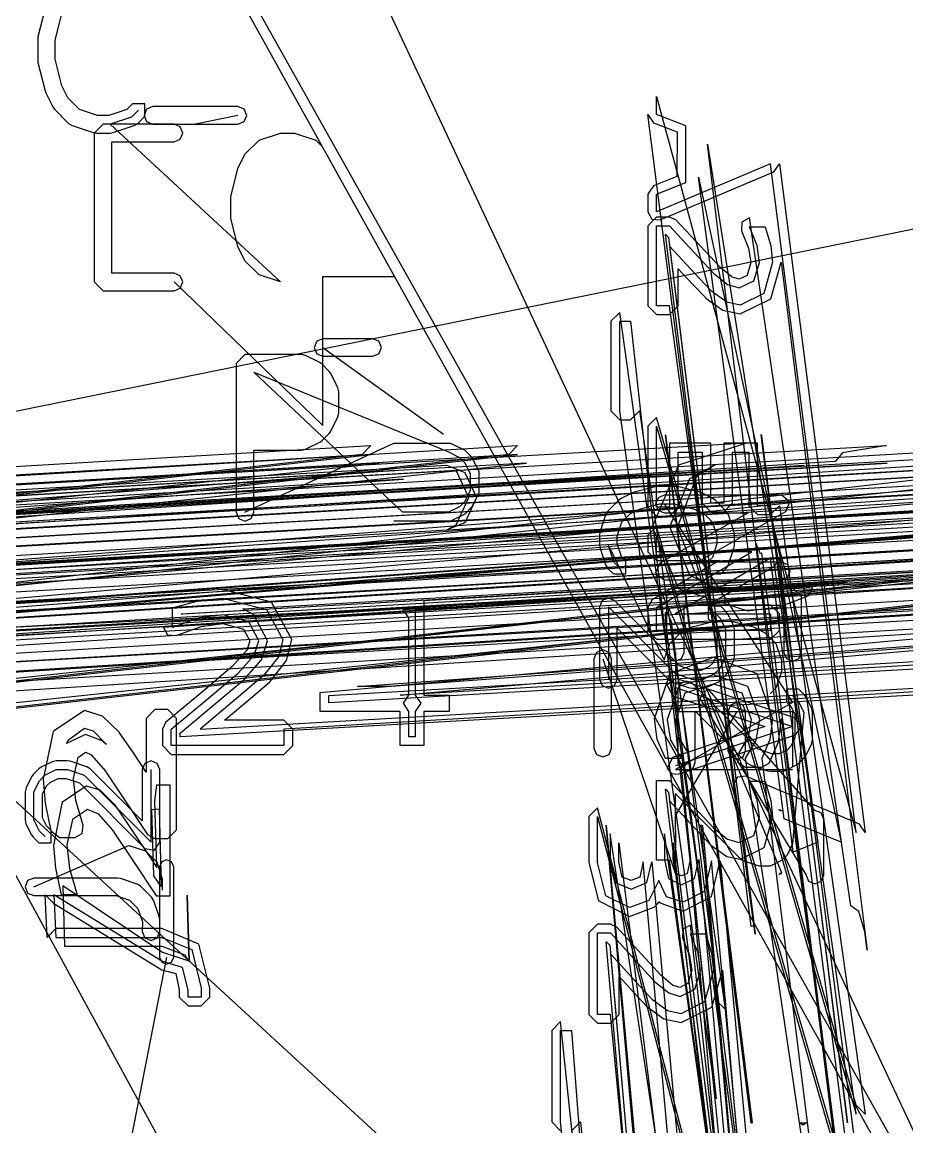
# Model space of a CAD drawing. Extents: x 0 to 334, y -361 to 120.
# Drawn here: x 104.4 to 111.94, y 55.27 to 64.69 of the extents above; entities that cross this region are included whole.
import ezdxf

# ---------------------------------------------------------------- set-up
doc = ezdxf.new("R2010")
doc.units = 0

msp = doc.modelspace()

# ---------------------------------------------------------------- linework, layer by layer
at = {"layer": 'Layer 1'}
for p, q in [((96.89, 81.7422), (317.14, -314.473)), ((96.89, 81.7422), (317.14, -310.473)), ((101.579, 77.4792), (246.92, -232.794)), ((123.325, 40.6092), (92.64, 68.7892)), ((128.07, 66.1792), (91.06, 58.6792)), ((104.592715, 64.804709), (104.532239, 64.562804)), ((104.68, 64.5354), (104.73624, 64.760361)), ((104.532239, 64.562804), (104.53, 64.544614)), ((104.53, 64.544614), (104.53, 64.3632)), ((104.679495, 64.372418), (104.68, 64.5354)), ((100.509, 64.4492), (154.965, -35.4949)), ((104.53, 64.3632), (104.532239, 64.34501)), ((104.532239, 64.34501), (104.592715, 64.103106)), ((104.735735, 64.147458), (104.679495, 64.372418)), ((104.592715, 64.103106), (104.598394, 64.087755)), ((104.598394, 64.087755), (104.658871, 63.966802)), ((104.787087, 64.044755), (104.735735, 64.147458)), ((104.658871, 63.966802), (104.67292, 63.94731)), ((104.886914, 63.944928), (104.787087, 64.044755)), ((105.337872, 63.992885), (105.289915, 63.944928)), ((105.443938, 63.992885), (105.337872, 63.992885)), ((105.443938, 63.886819), (105.443938, 63.992885)), ((105.512143, 63.9689), (105.45911, 63.946933)), ((106.238, 63.9689), (105.512143, 63.9689)), ((106.291033, 63.946933), (106.238, 63.9689)), ((109.80865, 63.9019), (109.809, 64.0549)), ((109.809, 64.0549), (111.51167, 57.78022)), ((104.67292, 63.94731), (104.793872, 63.826358)), ((105.04, 63.8939), (104.886914, 63.944928)), ((105.136829, 63.8939), (105.04, 63.8939)), ((105.289915, 63.944928), (105.136829, 63.8939)), ((105.330715, 63.879374), (105.149286, 63.818898)), ((105.391191, 63.93985), (105.330715, 63.879374)), ((105.383462, 63.826343), (105.443938, 63.886819)), ((105.45911, 63.946933), (105.437143, 63.8939)), ((105.437143, 63.8939), (105.45911, 63.840867)), ((106.237858, 63.8939), (105.875, 63.8189)), ((106.313, 63.8939), (106.291033, 63.946933)), ((106.291033, 63.840867), (106.313, 63.8939)), ((110.46466, 58.18967), (109.734, 63.9019)), ((109.734, 63.9019), (109.78164, 63.83207)), ((110.058, 63.8042), (109.80865, 63.9019)), ((104.793872, 63.826358), (104.823188, 63.80824)), ((104.823188, 63.80824), (105.004617, 63.747764)), ((105.088145, 63.8189), (105.013145, 63.7439)), ((105.693, 63.8189), (105.088145, 63.8189)), ((105.149286, 63.818898), (106.6, 62.4739)), ((105.172717, 63.747749), (105.354146, 63.808225)), ((105.354146, 63.808225), (105.383462, 63.826343)), ((105.45911, 63.840867), (105.512143, 63.8189)), ((105.512143, 63.8189), (106.238, 63.8189)), ((105.746033, 63.796933), (105.693, 63.8189)), ((105.768, 63.7439), (105.746033, 63.796933)), ((106.238, 63.8189), (106.291033, 63.840867)), ((109.78164, 63.83207), (109.98335, 63.75303)), ((110.05835, 63.32079), (110.058, 63.8042)), ((105.004617, 63.747764), (105.028334, 63.743915)), ((105.013145, 63.7439), (105.013, 62.4739)), ((105.028334, 63.743915), (105.149, 63.7439)), ((105.149, 63.7439), (105.172717, 63.747749)), ((105.693, 63.6689), (105.746033, 63.690867)), ((105.746033, 63.690867), (105.768, 63.7439)), ((106.418905, 63.683409), (106.600334, 63.743886)), ((106.600334, 63.743886), (106.721, 63.7439)), ((106.721, 63.7439), (106.902429, 63.683423)), ((109.98335, 63.75303), (109.983, 63.372)), ((105.163, 62.5489), (105.163, 63.6689)), ((105.163, 63.6689), (105.693, 63.6689)), ((106.297953, 63.562457), (106.418905, 63.683409)), ((106.902429, 63.683423), (106.962905, 63.622947)), ((110.97339, 57.61243), (110.242, 63.6489)), ((110.242, 63.6489), (111.18342, 57.6982)), ((106.237476, 63.441505), (106.297953, 63.562457)), ((106.177, 63.1996), (106.237476, 63.441505)), ((110.781, 63.481), (109.80899, 63.07227)), ((109.83807, 63.00306), (110.81008, 63.41179)), ((111.51167, 57.78022), (110.781, 63.481)), ((110.81008, 63.41179), (110.85601, 63.48093)), ((110.85601, 63.48093), (111.58667, 57.78022)), ((109.983, 63.372), (109.78129, 63.29297)), ((109.809, 63.2231), (110.05835, 63.32079)), ((110.89839, 57.89515), (110.167, 63.3661)), ((110.167, 63.3661), (111.38211, 57.69833)), ((109.78129, 63.29297), (109.73365, 63.22314)), ((109.73365, 63.22314), (109.734, 63.0722)), ((109.80899, 63.07227), (109.809, 63.2231)), ((106.176666, 63.018185), (106.177, 63.1996)), ((109.734, 63.0722), (109.767501, 63.009732)), ((109.809, 63.0273), (109.734, 62.9523)), ((109.91936, 63.02728), (109.809, 63.0273)), ((109.97406, 63.00359), (109.91936, 63.02728)), ((106.237142, 62.776281), (106.176666, 63.018185)), ((109.734, 62.9523), (109.734, 62.2713)), ((109.767501, 63.009732), (109.83807, 63.00306)), ((109.809, 62.2713), (109.809, 62.9523)), ((109.809, 62.9523), (109.919, 62.9523)), ((109.919, 62.9523), (110.12668, 62.72747)), ((110.18236, 62.77809), (109.97406, 63.00359)), ((110.537115, 62.984374), (110.53408, 62.91124)), ((110.601, 63.0201), (110.537115, 62.984374)), ((110.66574, 62.7835), (110.60064, 62.94512)), ((110.60064, 62.94512), (110.734, 62.9451)), ((111.46479, 57.15484), (110.601, 63.0201)), ((110.734, 62.9451), (110.78218, 62.78132)), ((110.61466, 56.97843), (109.884, 62.8773)), ((109.884, 62.8773), (109.887, 62.8773)), ((109.887, 62.8773), (109.91039, 62.85218)), ((109.91039, 62.85218), (110.64119, 56.9869)), ((110.53408, 62.91124), (110.59395, 62.76302)), ((106.297619, 62.655328), (106.237142, 62.776281)), ((110.1715, 62.5062), (109.91955, 62.77773)), ((109.91955, 62.77773), (110.65034, 56.91247)), ((110.34789, 62.60168), (110.18236, 62.77809)), ((110.18236, 62.77809), (110.18236, 62.77809)), ((110.59395, 62.76302), (110.61259, 62.63909)), ((110.68723, 62.63911), (110.66574, 62.7835)), ((110.78218, 62.78132), (110.79845, 62.64196)), ((106.418571, 62.534376), (106.297619, 62.655328)), ((110.12668, 62.72747), (110.2953, 62.54788)), ((109.994, 62.2713), (109.994, 62.5863)), ((109.994, 62.5863), (110.11613, 62.45497)), ((110.34821, 62.60137), (110.34789, 62.60168)), ((110.45204, 62.51636), (110.34821, 62.60137)), ((110.61259, 62.63909), (110.58074, 62.53073)), ((110.6384, 62.48323), (110.68723, 62.63911)), ((110.79845, 62.64196), (110.72293, 62.37618)), ((110.78204, 62.33068), (110.8729, 62.64191)), ((110.8729, 62.64191), (111.60424, 56.7767)), ((105.013, 62.4739), (105.088, 62.3989)), ((105.693, 62.5489), (105.163, 62.5489)), ((105.692907, 62.4739), (106.963, 61.2499)), ((105.746033, 62.526933), (105.693, 62.5489)), ((105.768, 62.4739), (105.746033, 62.526933)), ((105.746033, 62.420867), (105.768, 62.4739)), ((106.6, 62.4739), (106.418571, 62.534376)), ((106.963, 61.2499), (106.963, 62.5199)), ((106.963, 62.5199), (107.568, 62.5199)), ((110.28088, 62.39198), (110.1715, 62.5062)), ((110.2953, 62.54788), (110.41509, 62.45091)), ((110.45241, 62.51615), (110.45204, 62.51636)), ((110.51246, 62.49787), (110.45241, 62.51615)), ((110.5121, 62.42289), (110.6384, 62.48323)), ((110.58046, 62.53039), (110.51246, 62.49787)), ((110.58074, 62.53073), (110.58046, 62.53039)), ((105.088, 62.3989), (105.693, 62.3989)), ((105.693, 62.3989), (105.746033, 62.420867)), ((110.11613, 62.45497), (110.11631, 62.45478)), ((110.11631, 62.45478), (110.22863, 62.33759)), ((110.40718, 62.30219), (110.28088, 62.39198)), ((110.41509, 62.45091), (110.5121, 62.42289)), ((110.72293, 62.37618), (110.52111, 62.27705)), ((109.734, 62.2713), (109.809, 62.1963)), ((109.919, 62.2713), (109.809, 62.2713)), ((109.919, 62.1963), (109.994, 62.2713)), ((110.65034, 56.91247), (109.919, 62.2713)), ((110.22863, 62.33759), (110.23026, 62.33609)), ((110.23026, 62.33609), (110.37521, 62.23404)), ((110.52111, 62.27705), (110.40718, 62.30219)), ((110.52056, 62.202), (110.78204, 62.33068)), ((109.494, 62.2134), (109.419, 62.1384)), ((110.31831, 56.34815), (109.494, 62.2134)), ((109.809, 62.1963), (109.919, 62.1963)), ((110.37521, 62.23404), (110.52056, 62.202)), ((109.419, 62.1384), (109.419, 61.3741)), ((109.494, 61.3741), (109.494, 62.1384)), ((109.494, 62.1384), (109.587, 62.1384)), ((109.587, 62.1384), (110.31831, 55.50884)), ((106.963238, 61.990138), (106.910205, 61.968171)), ((107.387, 61.9901), (106.963238, 61.990138)), ((107.440033, 61.968133), (107.387, 61.9901)), ((106.910205, 61.968171), (106.888238, 61.915138)), ((106.888238, 61.915138), (106.910205, 61.862105)), ((106.963238, 61.915138), (107.991, 61.1749)), ((107.462, 61.9151), (107.440033, 61.968133)), ((107.440033, 61.862067), (107.462, 61.9151)), ((106.29767, 61.854662), (106.22267, 61.779662)), ((106.782095, 61.854605), (106.29767, 61.854662)), ((106.815636, 61.846687), (106.782095, 61.854605)), ((106.936589, 61.78621), (106.815636, 61.846687)), ((106.910205, 61.862105), (106.963238, 61.840138)), ((106.963238, 61.840138), (107.387, 61.8401)), ((107.387, 61.8401), (107.440033, 61.862067)), ((106.22267, 61.779662), (106.223, 61.1144)), ((106.956081, 61.772161), (106.936589, 61.78621)), ((107.016557, 61.711685), (106.956081, 61.772161)), ((107.030606, 61.692193), (107.016557, 61.711685)), ((106.37267, 61.704662), (108.034, 61.0249)), ((107.643, 60.5096), (106.37267, 61.704662)), ((107.091082, 61.571241), (107.030606, 61.692193)), ((107.099, 61.5377), (107.091082, 61.571241)), ((107.098905, 61.356304), (107.099, 61.5377)), ((107.090987, 61.322763), (107.098905, 61.356304)), ((109.419, 61.3741), (109.494, 61.2991)), ((110.31831, 55.50884), (109.494, 61.3741)), ((109.587, 61.2991), (109.662, 61.3741)), ((109.662, 61.3741), (110.39331, 56.27315)), ((107.030511, 61.201811), (107.090987, 61.322763)), ((109.494, 61.2991), (109.587, 61.2991)), ((109.809, 61.3191), (109.734, 61.2441)), ((109.734, 61.2441), (109.734, 60.553)), ((111.51167, 55.45382), (109.809, 61.3191)), ((109.809, 60.553), (109.809, 61.2441)), ((109.809, 61.2441), (111.51167, 55.37882)), ((106.955986, 61.121843), (107.016462, 61.182319)), ((107.016462, 61.182319), (107.030511, 61.201811)), ((110.61466, 55.29969), (109.884, 61.1691)), ((109.884, 61.1691), (110.62368, 55.30382)), ((110.706, 61.1649), (110.69698, 61.16903)), ((110.69698, 61.16903), (111.43667, 55.30382)), ((111.43667, 55.30382), (110.706, 61.1649)), ((86.0102, 59.829852), (107.371814, 61.078794)), ((87.7558, 59.8299), (108.623054, 61.078794)), ((88.761854, 59.852209), (110.585528, 61.101119)), ((90.1499, 59.8299), (111.768887, 61.078799)), ((91.47, 59.8299), (113.089021, 61.078799)), ((92.661504, 59.829846), (114.023145, 61.078799)), ((95.09, 59.8299), (116.656315, 61.078799)), ((97.5368, 59.8299), (119.155752, 61.078804)), ((99.0899, 59.8299), (120.110139, 61.078806)), ((100.456, 59.8299), (121.410009, 61.078806)), ((101.804295, 59.829825), (123.352215, 61.078806)), ((106.107384, 59.852211), (127.93063, 61.101132)), ((106.223, 61.1144), (106.223, 60.5096)), ((106.29767, 60.509662), (107.568, 61.0999)), ((106.782, 61.0394), (106.815541, 61.047318)), ((106.815541, 61.047318), (106.936494, 61.107794)), ((106.936494, 61.107794), (106.955986, 61.121843)), ((107.371814, 61.078794), (107.296814, 61.003794)), ((107.568, 61.0999), (108.052, 61.0999)), ((108.052, 61.0999), (108.172953, 61.039423)), ((108.623054, 61.078794), (108.548054, 61.003794)), ((110.272, 61.099), (109.919, 61.099)), ((109.919, 61.099), (109.919, 60.553)), ((110.585528, 61.101119), (109.995335, 60.910771)), ((110.272, 60.5882), (110.272, 61.099)), ((110.67, 61.099), (110.382, 61.099)), ((110.382, 61.099), (110.382, 60.5882)), ((110.67, 60.566), (110.67, 61.099)), ((111.756707, 61.077803), (111.395012, 61.018272)), ((111.768887, 61.078799), (111.756707, 61.077803)), ((107.296814, 61.003794), (85.4732, 58.5204)), ((85.5482, 58.5204), (107.371814, 61.003794)), ((107.371814, 61.003794), (86.0102, 59.7549)), ((108.548054, 61.003794), (86.7244, 58.5204)), ((86.7994, 58.5204), (108.623054, 61.003794)), ((108.623054, 61.003794), (87.7558, 59.7549)), ((113.948145, 61.003799), (92.1245, 58.5204)), ((94.2035, 58.9727), (116.656315, 61.003799)), ((116.656315, 61.003799), (95.09, 59.7549)), ((120.035139, 61.003806), (98.2115, 59.1348)), ((98.286528, 59.134745), (120.110139, 61.003804)), ((120.110139, 61.003804), (99.0899, 59.7549)), ((121.335009, 61.003806), (99.5114, 58.5204)), ((99.5864, 58.5204), (121.410009, 61.003806)), ((121.410009, 61.003806), (100.456, 59.7549)), ((123.277215, 61.003806), (101.454, 58.5204)), ((101.529, 58.5204), (123.352215, 61.003806)), ((123.352215, 61.003806), (101.804, 59.7549)), ((106.373, 60.5096), (106.373, 61.0394)), ((106.373, 61.0394), (106.782, 61.0394)), ((106.939, 58.9727), (129.3916, 61.003807)), ((129.3916, 61.003807), (107.825, 59.7549)), ((108.034, 61.0249), (108.128231, 60.977784)), ((108.128231, 60.977784), (108.171495, 60.93452)), ((108.172953, 61.039423), (108.233429, 60.978947)), ((108.233429, 60.978947), (108.293905, 60.857995)), ((109.994, 60.553), (109.994, 61.024)), ((109.994, 61.024), (110.197, 61.024)), ((110.197, 61.024), (110.197, 60.5882)), ((110.457, 60.5882), (110.457, 61.024)), ((110.457, 61.024), (110.595, 61.024)), ((110.595, 61.024), (110.595, 60.566)), ((111.395012, 61.018272), (111.332192, 60.944268)), ((85.6232, 58.5954), (107.446814, 60.928794)), ((107.446814, 60.928794), (85.711, 59.6799)), ((107.57647, 60.866542), (85.7528, 59.1538)), ((86.0102, 59.617648), (107.57647, 60.866542)), ((86.192065, 59.663467), (108.015737, 60.912369)), ((108.100572, 60.865502), (86.2769, 59.6166)), ((86.8744, 58.5954), (108.698054, 60.928794)), ((108.698054, 60.928794), (86.9676, 59.6799)), ((111.066774, 60.90871), (89.2431, 59.4837)), ((89.2431, 59.659777), (111.066774, 60.90871)), ((111.332192, 60.944268), (89.5085, 59.5432)), ((89.6585, 59.6317), (111.775018, 60.928799)), ((111.775018, 60.928799), (90.0749, 59.6799)), ((112.652327, 60.944268), (90.8287, 59.5432)), ((90.9787, 59.6317), (113.095152, 60.928799)), ((113.095152, 60.928799), (91.395, 59.6799)), ((92.2745, 58.5954), (114.098145, 60.928799)), ((114.098145, 60.928799), (92.3623, 59.6799)), ((114.227801, 60.866547), (92.4042, 59.1794)), ((92.6615, 59.617616), (114.227801, 60.866547)), ((94.8864, 58.9504), (116.710012, 60.858279)), ((94.911885, 59.67992), (116.735497, 60.928799)), ((116.735497, 60.928799), (95.015, 59.6799)), ((118.719058, 60.944273), (96.8954, 59.5432)), ((97.0454, 59.6317), (119.161883, 60.928804)), ((119.161883, 60.928804), (97.4618, 59.6799)), ((98.361467, 59.237306), (120.185139, 60.928806)), ((120.185139, 60.928806), (98.4375, 59.6799)), ((99.6614, 58.5954), (121.485009, 60.928806)), ((121.485009, 60.928806), (99.7546, 59.6799)), ((101.604, 58.5954), (123.427215, 60.928806)), ((123.427215, 60.928806), (101.763, 59.6799)), ((127.428081, 60.944276), (105.604, 59.5267)), ((127.578081, 60.888124), (105.754, 59.6403)), ((105.769433, 59.644885), (127.593514, 60.893842)), ((106.278512, 59.685456), (128.102462, 60.934398)), ((107.622, 58.9504), (129.44529, 60.858287)), ((107.64749, 59.67992), (129.47078, 60.928807)), ((129.47078, 60.928807), (107.75, 59.6799)), ((108.015737, 60.912369), (108.173699, 60.848869)), ((108.20769, 60.635031), (108.100572, 60.865502)), ((108.171495, 60.93452), (108.21861, 60.84029)), ((108.293905, 60.857995), (108.294, 60.6765)), ((109.995335, 60.910771), (109.771941, 60.385331)), ((110.09375, 60.79757), (110.309152, 60.914334)), ((110.309152, 60.914334), (110.149198, 60.813735)), ((110.309152, 60.914334), (110.309152, 60.914334)), ((85.8278, 59.2288), (107.65147, 60.791542)), ((107.65147, 60.791542), (86.0102, 59.5426)), ((92.4792, 59.2544), (114.302801, 60.791547)), ((114.302801, 60.791547), (92.6615, 59.5426)), ((108.173699, 60.848869), (108.174178, 60.848524)), ((108.174178, 60.848524), (108.273491, 60.635031)), ((108.21861, 60.84029), (108.219, 60.6942)), ((109.921941, 60.385331), (110.093614, 60.797452)), ((110.149198, 60.813735), (109.987742, 60.385331)), ((110.093614, 60.797452), (110.09375, 60.79757)), ((108.219, 60.6942), (108.171885, 60.59997)), ((108.294, 60.6765), (108.233524, 60.555548)), ((109.60256, 60.675493), (109.50732, 60.627874)), ((109.61791, 60.681172), (109.60256, 60.675493)), ((109.80838, 60.728791), (109.61791, 60.681172)), ((109.82657, 60.73103), (109.80838, 60.728791)), ((109.96943, 60.731033), (109.82657, 60.73103)), ((109.98762, 60.728794), (109.96943, 60.731033)), ((110.1781, 60.681175), (109.98762, 60.728794)), ((110.19345, 60.675496), (110.1781, 60.681175)), ((110.28868, 60.627877), (110.19345, 60.675496)), ((94.5238, 59.0254), (116.635012, 60.64108)), ((116.635012, 60.64108), (94.8114, 59.0254)), ((107.259, 59.0254), (129.37029, 60.641086)), ((129.37029, 60.641086), (107.547, 59.0254)), ((108.100572, 60.403734), (108.20769, 60.635031)), ((108.171885, 60.59997), (108.128621, 60.556706)), ((108.273491, 60.635031), (108.174178, 60.419886)), ((109.48783, 60.613825), (109.39259, 60.518587)), ((109.50732, 60.627874), (109.48783, 60.613825)), ((109.66227, 60.537621), (109.83581, 60.581004)), ((109.820967, 60.634006), (109.799, 60.580973)), ((109.799, 60.580973), (109.820967, 60.52794)), ((109.874, 60.655973), (109.820967, 60.634006)), ((109.83581, 60.581004), (109.96, 60.581)), ((110.87358, 60.656029), (109.874, 60.655973)), ((109.874, 60.580973), (110.969, 58.887)), ((109.96, 60.581), (110.13353, 60.537617)), ((110.197, 60.5882), (110.272, 60.5132)), ((110.382, 60.5882), (110.272, 60.5882)), ((110.30818, 60.613828), (110.28868, 60.627877)), ((110.40342, 60.51859), (110.30818, 60.613828)), ((110.382, 60.5132), (110.457, 60.5882)), ((110.946046, 60.600273), (110.87358, 60.656029)), ((110.91079, 60.515911), (110.946046, 60.600273)), ((106.223, 60.5096), (106.244967, 60.456567)), ((106.351033, 60.456567), (106.373, 60.5096)), ((108.03439, 60.509591), (107.643, 60.5096)), ((108.128621, 60.556706), (108.03439, 60.509591)), ((108.173048, 60.495072), (108.052095, 60.434596)), ((108.233524, 60.555548), (108.173048, 60.495072)), ((109.37447, 60.489271), (109.32685, 60.346414)), ((109.39259, 60.518587), (109.37447, 60.489271)), ((109.51117, 60.425014), (109.58529, 60.499127)), ((109.58529, 60.499127), (109.66227, 60.537621)), ((109.734, 60.553), (109.809, 60.478)), ((109.919, 60.553), (109.809, 60.553)), ((109.820967, 60.52794), (109.874, 60.505973)), ((110.591, 60.506), (109.83621, 60.074689)), ((109.874, 60.505973), (110.591, 60.506)), ((109.919, 60.478), (109.994, 60.553)), ((110.13353, 60.537617), (110.21052, 60.499123)), ((110.156, 60.0846), (110.91079, 60.515911)), ((110.21052, 60.499123), (110.28463, 60.42501)), ((110.272, 60.5132), (110.382, 60.5132)), ((110.42153, 60.489274), (110.40342, 60.51859)), ((110.46915, 60.346417), (110.42153, 60.489274)), ((110.595, 60.566), (110.67, 60.491)), ((110.781, 60.566), (110.67, 60.566)), ((110.67, 60.491), (110.781, 60.491)), ((110.781, 60.491), (110.856, 60.566)), ((111.51167, 55.37882), (110.781, 60.566)), ((110.856, 60.566), (111.58667, 55.37882)), ((106.244967, 60.456567), (106.298, 60.4346)), ((106.298, 60.4346), (106.351033, 60.456567)), ((108.052095, 60.434596), (107.568, 60.4346)), ((108.173953, 60.419725), (108.01489, 60.356549)), ((108.01489, 60.356549), (108.100572, 60.403734)), ((108.174178, 60.419886), (108.173953, 60.419725)), ((109.473, 60.3105), (109.51117, 60.425014)), ((109.809, 60.3895), (109.734, 60.3145)), ((109.809, 60.478), (109.919, 60.478)), ((111.51167, 54.52429), (109.809, 60.3895)), ((110.28463, 60.42501), (110.3228, 60.310496)), ((92.916813, 59.09923), (114.740455, 60.348129)), ((115.203435, 60.301), (93.3798, 58.9165)), ((93.4548, 58.9165), (115.278435, 60.301)), ((94.0009, 59.1271), (115.278435, 60.376)), ((115.278435, 60.301), (94.0009, 59.0521)), ((122.426169, 60.301007), (100.603, 58.9165)), ((100.678, 58.9165), (122.501169, 60.301007)), ((101.224, 59.1271), (122.501169, 60.376007)), ((122.501169, 60.301007), (101.224, 59.0521)), ((109.32685, 60.346414), (109.323, 60.322697)), ((109.323, 60.322697), (109.323, 60.2274)), ((109.473, 60.239571), (109.473, 60.3105)), ((109.734, 60.3145), (109.734, 60.1738)), ((109.771941, 60.385331), (109.995263, 59.859953)), ((109.809, 60.1738), (109.809, 60.3145)), ((109.809, 60.3145), (111.51167, 54.44929)), ((110.093681, 59.973151), (109.921941, 60.385331)), ((109.987742, 60.385331), (110.149102, 59.957017)), ((110.3228, 60.310496), (110.323, 60.2396)), ((110.473, 60.3227), (110.46915, 60.346417)), ((110.473, 60.227429), (110.473, 60.3227)), ((92.919484, 59.018767), (114.743133, 60.26772)), ((115.952149, 60.221625), (94.1285, 58.8115)), ((94.2785, 58.9463), (116.120774, 60.218359)), ((116.193306, 60.199301), (94.8864, 58.9504)), ((107.014, 58.9463), (128.85606, 60.218372)), ((128.92859, 60.199309), (107.622, 58.9504)), ((109.323, 60.2274), (109.32685, 60.203683)), ((109.32685, 60.203683), (109.37447, 60.060825)), ((109.44562, 60.084601), (109.398, 60.227459)), ((109.398, 60.227459), (109.874, 59.2477)), ((109.51117, 60.125056), (109.473, 60.239571)), ((110.323, 60.2396), (110.28483, 60.125085)), ((110.42153, 60.060854), (110.46915, 60.203712)), ((110.46915, 60.203712), (110.473, 60.227429)), ((110.69492, 60.15572), (110.65812, 60.23956)), ((110.65812, 60.23956), (111.43667, 54.37429)), ((116.154065, 60.135395), (94.2785, 58.8865)), ((128.88935, 60.135403), (107.014, 58.8865)), ((109.54627, 60.089956), (109.51117, 60.125056)), ((109.734, 60.1738), (109.809, 60.0988)), ((110.62215, 60.17374), (109.809, 60.1738)), ((109.809, 59.6982), (110.62215, 60.17374)), ((110.781, 60.1192), (109.96785, 59.64366)), ((110.28483, 60.125085), (110.24973, 60.089986)), ((110.706, 60.1622), (110.69492, 60.15572)), ((111.43667, 54.37429), (110.706, 60.1622)), ((111.51167, 54.44929), (110.781, 60.1192)), ((110.8182, 60.0544), (110.85534, 60.11914)), ((110.85534, 60.11914), (111.58667, 54.44929)), ((109.37447, 60.060825), (109.39259, 60.031509)), ((109.39259, 60.031509), (109.44021, 59.98389)), ((109.49324, 60.036982), (109.44562, 60.084601)), ((109.54627, 59.98389), (109.54627, 60.089956)), ((110.345, 60.0988), (109.7708, 59.763)), ((109.83621, 60.074689), (109.800954, 59.990327)), ((109.809, 60.0988), (110.345, 60.0988)), ((110.874, 60.0846), (110.156, 60.0846)), ((110.244, 59.7186), (110.8182, 60.0544)), ((110.24973, 60.089986), (110.24973, 59.98392)), ((110.35579, 59.983918), (110.40341, 60.031537)), ((110.40341, 60.031537), (110.42153, 60.060854)), ((110.927033, 60.062633), (110.874, 60.0846)), ((110.949, 60.0096), (110.927033, 60.062633)), ((109.44021, 59.98389), (109.54627, 59.98389)), ((109.800954, 59.990327), (109.87342, 59.934571)), ((109.87342, 59.934571), (110.874, 59.9346)), ((110.308, 59.85732), (110.093681, 59.973151)), ((110.149102, 59.957017), (110.149276, 59.956854)), ((110.149276, 59.956854), (110.308, 59.85732)), ((110.24973, 59.98392), (110.35579, 59.983918)), ((110.874, 59.9346), (110.927033, 59.956567)), ((110.927033, 59.956567), (110.949, 60.0096)), ((111.141774, 59.864433), (89.3181, 58.79)), ((89.6129, 58.5204), (111.436574, 59.909909)), ((111.436574, 59.909909), (89.9473, 58.661)), ((90.9331, 58.5204), (112.756708, 59.909909)), ((112.756708, 59.909909), (91.2674, 58.661)), ((115.067187, 59.844353), (93.2, 58.5954)), ((96.9998, 58.5204), (118.823439, 59.909914)), ((118.823439, 59.909914), (97.3341, 58.661)), ((127.702738, 59.844361), (105.744, 58.5954)), ((105.915064, 58.660945), (127.739145, 59.909921)), ((106.524681, 59.743146), (106.107384, 59.852211)), ((127.739145, 59.909921), (106.63, 58.661)), ((109.969, 59.86669), (109.894, 59.79169)), ((110.969, 59.8667), (109.969, 59.86669)), ((109.995263, 59.859953), (109.995398, 59.859835)), ((109.995398, 59.859835), (110.585528, 59.67037)), ((111.044, 59.7917), (110.969, 59.8667)), ((111.103136, 59.798837), (111.141774, 59.864433)), ((115.201438, 59.769353), (93.1579, 58.5204)), ((105.679, 59.6953), (105.909998, 59.756485)), ((105.909998, 59.756485), (106.106549, 59.777156)), ((106.106549, 59.777156), (106.481416, 59.681244)), ((106.524681, 59.743145), (106.524681, 59.743146)), ((106.697061, 59.424984), (106.524681, 59.743145)), ((107.825, 59.7549), (107.825, 58.9504)), ((109.344805, 59.756727), (109.32274, 59.703611)), ((109.398, 59.7786), (109.344805, 59.756727)), ((109.45057, 59.756681), (109.3978, 59.778637)), ((109.3978, 59.778637), (109.398, 59.7786)), ((110.00948, 59.197771), (109.45057, 59.756681)), ((109.7708, 59.763), (109.73366, 59.69826)), ((109.894, 59.79169), (109.894, 59.3155)), ((110.856862, 59.70234), (111.103136, 59.798837)), ((111.044, 59.3155), (111.044, 59.7917)), ((105.679131, 59.526683), (105.679, 59.6953)), ((105.754, 59.6403), (105.769433, 59.644885)), ((106.110733, 59.636651), (105.90709, 59.609366)), ((106.330586, 59.574639), (106.110733, 59.636651)), ((106.374947, 59.635095), (106.278512, 59.685456)), ((106.490687, 59.414214), (106.374947, 59.635095)), ((106.481416, 59.681244), (106.621226, 59.424929)), ((107.697, 59.6094), (107.64749, 59.67992)), ((107.75, 59.6799), (107.75, 58.9504)), ((109.32274, 59.703611), (109.323, 59.0846)), ((109.96914, 59.132219), (109.39771, 59.703648)), ((109.39771, 59.703648), (109.398, 59.0846)), ((109.73366, 59.69826), (109.734, 59.5028)), ((109.809, 59.5028), (109.809, 59.6982)), ((109.884, 59.6552), (109.89508, 59.66167)), ((109.884, 59.5778), (109.884, 59.6552)), ((109.89508, 59.66167), (109.93189, 59.57783)), ((109.96785, 59.64366), (110.781, 59.6436)), ((110.044, 59.3155), (110.044, 59.7167)), ((110.044, 59.7167), (110.894, 59.7167)), ((110.781, 59.7186), (110.244, 59.7186)), ((110.35579, 59.708991), (110.24973, 59.708989)), ((110.24973, 59.708989), (110.24973, 59.602923)), ((110.3025, 59.655992), (110.35012, 59.608373)), ((110.40341, 59.661372), (110.35579, 59.708991)), ((110.41746, 59.641879), (110.40341, 59.661372)), ((110.46508, 59.546641), (110.41746, 59.641879)), ((110.585528, 59.67037), (110.856862, 59.70234)), ((110.856, 59.6436), (110.781, 59.7186)), ((110.781, 59.6436), (110.781, 59.5028)), ((110.856, 59.5028), (110.856, 59.6436)), ((110.894, 59.7167), (110.894, 59.3155)), ((105.90709, 59.609366), (105.679131, 59.526683)), ((105.92551, 59.536713), (106.110602, 59.561668)), ((106.110602, 59.561668), (106.285942, 59.514294)), ((106.415687, 59.414235), (106.330586, 59.574639)), ((107.697, 58.950406), (107.697, 59.6094)), ((110.66255, 53.71257), (109.884, 59.5778)), ((109.93189, 59.57783), (110.66255, 53.71257)), ((110.1121, 59.533414), (110.30257, 59.581033)), ((110.24973, 59.602923), (110.28874, 59.563911)), ((110.28874, 59.563911), (110.323, 59.495395)), ((110.30257, 59.581033), (110.445, 59.581)), ((110.35012, 59.608373), (110.39774, 59.513135)), ((110.445, 59.581), (110.63548, 59.533381)), ((110.473, 59.5131), (110.46508, 59.546641)), ((105.604, 59.5267), (105.638428, 59.463629)), ((105.638428, 59.463629), (105.710098, 59.458451)), ((105.710098, 59.458451), (105.92551, 59.536713)), ((106.285942, 59.514294), (106.286286, 59.514042)), ((106.286286, 59.514042), (106.340556, 59.414252)), ((109.473, 59.0846), (109.473, 59.5226)), ((109.473, 59.5226), (109.9164, 59.079204)), ((109.734, 59.5028), (109.809, 59.4278)), ((110.781, 59.5028), (109.809, 59.5028)), ((109.92162, 59.390557), (110.01686, 59.485795)), ((110.01686, 59.485795), (110.1121, 59.533414)), ((110.323, 59.495395), (110.323, 59.2928)), ((110.39774, 59.513135), (110.398, 59.2751)), ((110.47248, 59.275077), (110.473, 59.5131)), ((110.63548, 59.533381), (110.73071, 59.485762)), ((110.73071, 59.485762), (110.82595, 59.390524)), ((110.781, 59.4278), (110.856, 59.5028)), ((106.340556, 59.414252), (106.312554, 59.330977)), ((106.376177, 59.291039), (106.415687, 59.414235)), ((106.439787, 59.251277), (106.490687, 59.414214)), ((106.621226, 59.424929), (106.585766, 59.280235)), ((106.653351, 59.24609), (106.697061, 59.424984)), ((109.809, 59.4278), (110.781, 59.4278)), ((109.874, 59.2477), (109.92162, 59.390557)), ((110.82595, 59.390524), (110.87357, 59.247667)), ((106.312327, 59.330615), (106.188581, 59.194196)), ((106.239403, 59.138903), (106.376177, 59.291039)), ((106.312554, 59.330977), (106.312327, 59.330615)), ((106.585766, 59.280235), (106.459126, 59.119832)), ((109.296917, 59.313763), (109.27495, 59.26073)), ((109.27495, 59.26073), (109.275, 58.4989)), ((109.34995, 59.33573), (109.296917, 59.313763)), ((109.35, 59.3358), (109.34995, 59.33573)), ((109.34995, 59.26073), (109.969, 57.4239)), ((109.403033, 59.313833), (109.35, 59.3358)), ((109.425, 59.2608), (109.403033, 59.313833)), ((109.425, 58.4989), (109.425, 59.2608)), ((109.894, 59.3155), (109.915967, 59.262467)), ((109.915967, 59.262467), (109.969, 59.2405)), ((109.92502, 59.1358), (110.29416, 59.27588)), ((109.969, 59.315499), (109.969, 58.812)), ((109.969, 59.2405), (110.022033, 59.262467)), ((110.022033, 59.262467), (110.044, 59.3155)), ((110.323, 59.2928), (110.28874, 59.224284)), ((110.29416, 59.27588), (110.6633, 59.1358)), ((110.398, 59.2751), (110.35038, 59.179862)), ((110.46456, 59.241536), (110.47248, 59.275077)), ((110.894, 59.3155), (110.915967, 59.262467)), ((110.915967, 59.262467), (110.969, 59.2405)), ((110.969, 59.2405), (111.022033, 59.262467)), ((111.022033, 59.262467), (111.044, 59.3155)), ((106.188253, 59.193893), (105.93828, 58.982646)), ((106.188581, 59.194196), (106.188253, 59.193893)), ((106.290241, 59.083741), (106.439787, 59.251277)), ((106.513111, 59.06697), (106.653351, 59.24609)), ((110.124, 59.1596), (110.00948, 59.197771)), ((110.25834, 59.193876), (110.18982, 59.159618)), ((110.28874, 59.224284), (110.25834, 59.193876)), ((110.35038, 59.179862), (110.30276, 59.132242)), ((110.41694, 59.146298), (110.46456, 59.241536)), ((110.87357, 59.247667), (110.874, 59.1524)), ((105.986115, 58.924756), (106.239403, 59.138903)), ((106.033821, 58.866863), (106.290241, 59.083741)), ((106.459126, 59.119832), (106.298035, 58.980925)), ((109.323, 59.0846), (109.344967, 59.031567)), ((109.451033, 59.031567), (109.473, 59.0846)), ((109.79025, 58.75221), (109.92502, 59.1358)), ((109.96926, 59.09051), (109.89785, 59.039227)), ((109.9164, 59.079204), (109.94571, 59.061086)), ((110.112, 59.0846), (109.96914, 59.132219)), ((109.99272, 59.086661), (109.96926, 59.09051)), ((109.96926, 59.09051), (109.96926, 59.09051)), ((110.99272, 58.753327), (109.99272, 59.086661)), ((110.29357, 59.12287), (109.9993, 59.02518)), ((110.0645, 59.07032), (110.011305, 59.048447)), ((110.0648, 59.070237), (110.0645, 59.07032)), ((110.11757, 59.048281), (110.0648, 59.070237)), ((110.20752, 59.084623), (110.112, 59.0846)), ((110.18982, 59.159618), (110.124, 59.1596)), ((110.30276, 59.132242), (110.20752, 59.084623)), ((110.58784, 59.02518), (110.29357, 59.12287)), ((110.33578, 59.065137), (110.35528, 59.079186)), ((110.35528, 59.079186), (110.4029, 59.126806)), ((110.4029, 59.126806), (110.41694, 59.146298)), ((110.6633, 59.1358), (110.79871, 58.75221)), ((110.874, 59.1524), (110.82638, 59.009542)), ((105.938278, 58.982645), (105.620479, 58.718318)), ((106.298035, 58.980925), (105.915064, 58.660945)), ((105.93828, 58.982646), (105.938278, 58.982645)), ((106.347329, 58.923737), (106.511521, 59.06542)), ((106.511521, 59.06542), (106.513111, 59.06697)), ((107.547, 59.0254), (107.259, 59.0254)), ((109.344967, 59.031567), (109.398, 59.0096)), ((109.398, 59.0096), (109.451033, 59.031567)), ((109.9993, 59.02518), (109.89773, 58.74359)), ((109.89785, 59.039227), (109.94528, 58.944359)), ((109.94571, 59.061086), (110.08857, 59.013467)), ((109.969, 59.01551), (110.969, 58.682176)), ((109.98924, 58.995331), (109.989, 58.3762)), ((110.011305, 59.048447), (109.98924, 58.995331)), ((110.05142, 58.97104), (110.29379, 59.04787)), ((110.08857, 59.013467), (110.11229, 59.009618)), ((110.11229, 59.009618), (110.207, 59.0096)), ((110.67648, 58.489371), (110.11757, 59.048281)), ((110.25472, 58.995272), (110.201687, 58.973305)), ((110.207, 59.0096), (110.24055, 59.017518)), ((110.24055, 59.017518), (110.33578, 59.065137)), ((111.159, 57.9679), (110.25472, 58.995272)), ((110.29379, 59.04787), (110.53607, 58.97113)), ((110.69005, 58.74359), (110.58784, 59.02518)), ((110.82638, 59.009542), (110.77876, 58.961923)), ((111.02179, 59.000691), (110.91573, 59.000689)), ((110.91573, 59.000689), (110.91573, 58.894623)), ((111.06941, 58.953072), (111.02179, 59.000691)), ((105.669, 58.661), (105.986115, 58.924756)), ((106.123, 58.736), (106.347125, 58.923565)), ((106.347125, 58.923565), (106.347329, 58.923737)), ((106.939, 58.8115), (106.939, 58.9727)), ((107.014, 58.8865), (107.014, 58.9463)), ((107.6503, 58.880953), (107.697, 58.950406)), ((107.697, 58.8115), (107.6503, 58.880953)), ((107.75, 58.9504), (107.7967, 58.880947)), ((107.7967, 58.880947), (107.75, 58.811494)), ((107.825, 58.9504), (108.041, 58.9504)), ((108.041, 58.9504), (108.041, 58.8115)), ((109.94528, 58.944359), (110.73183, 58.682176)), ((110.969, 58.887), (109.969, 58.315571)), ((109.97295, 58.74359), (110.05142, 58.97104)), ((110.201687, 58.973305), (110.17972, 58.920272)), ((110.17972, 58.920272), (111.084, 57.4167)), ((110.25472, 58.920272), (110.873, 57.437)), ((110.49281, 58.886991), (110.439777, 58.865024)), ((110.493, 58.887), (110.49281, 58.886991)), ((110.546033, 58.865033), (110.493, 58.887)), ((110.53607, 58.97113), (110.53624, 58.97096)), ((110.53624, 58.97096), (110.61527, 58.74359)), ((110.91573, 58.894623), (110.95474, 58.855611)), ((110.969, 58.947712), (111.01662, 58.900093)), ((111.01662, 58.900093), (111.06424, 58.804855)), ((111.08346, 58.933579), (111.06941, 58.953072)), ((111.13108, 58.838341), (111.08346, 58.933579)), ((104.92844, 58.81915), (104.66081, 58.64195)), ((105.08294, 58.77219), (104.92844, 58.81915)), ((105.53, 58.8272), (105.455, 58.7522)), ((105.64, 58.8272), (105.53, 58.8272)), ((105.715, 58.7522), (105.64, 58.8272)), ((105.744, 58.6261), (106.033819, 58.866862)), ((106.033819, 58.866862), (106.033821, 58.866863)), ((107.622, 58.8115), (106.939, 58.8115)), ((107.622, 58.5204), (107.622, 58.8115)), ((107.697, 58.5954), (107.697, 58.8115)), ((107.75, 58.811494), (107.75, 58.5954)), ((108.041, 58.8115), (107.825, 58.8115)), ((107.825, 58.8115), (107.825, 58.5204)), ((109.969, 58.812), (110.969, 58.812)), ((110.49281, 58.811991), (109.969, 57.9274)), ((110.139, 58.3762), (110.139, 58.8142)), ((110.139, 58.8142), (110.5824, 58.370804)), ((110.439777, 58.865024), (110.41781, 58.811991)), ((110.41781, 58.811991), (110.418, 58.4786)), ((110.568, 58.812), (110.546033, 58.865033)), ((110.568, 58.4786), (110.568, 58.812)), ((110.95474, 58.855611), (110.989, 58.787095)), ((110.969, 58.812), (110.969, 58.3358)), ((111.06424, 58.804855), (110.969, 57.6822)), ((110.989, 58.787095), (110.989, 58.5844)), ((111.139, 58.8048), (111.13108, 58.838341)), ((111.13948, 58.566676), (111.139, 58.8048)), ((105.22723, 58.63082), (105.08294, 58.77219)), ((105.455, 58.7522), (105.455, 58.2947)), ((105.620479, 58.718318), (105.593869, 58.661017)), ((105.715, 57.803), (105.715, 58.7522)), ((106.63, 58.736), (106.123, 58.736)), ((106.705, 58.661), (106.63, 58.736)), ((109.81369, 58.57263), (109.79025, 58.75221)), ((109.89773, 58.74359), (109.92833, 58.5676)), ((109.99888, 58.59365), (109.97295, 58.74359)), ((110.61527, 58.74359), (110.58934, 58.59365)), ((110.65945, 58.5676), (110.69005, 58.74359)), ((110.79871, 58.75221), (110.77528, 58.57119)), ((110.84739, 58.55154), (110.87344, 58.75221)), ((110.87344, 58.75221), (111.60424, 52.88691)), ((111.043986, 58.682176), (110.99272, 58.753327)), ((104.66081, 58.64195), (104.5761, 58.23554)), ((104.93684, 58.615925), (104.77656, 58.537545)), ((104.79237, 58.570035), (104.92838, 58.669175)), ((104.92838, 58.669175), (105.00151, 58.646205)), ((105.08013, 58.560905), (104.93684, 58.615925)), ((105.00151, 58.646205), (105.00199, 58.645895)), ((105.00199, 58.645895), (105.10932, 58.538045)), ((105.22855, 58.62912), (105.22723, 58.63082)), ((105.34023, 58.46671), (105.22855, 58.62912)), ((105.593869, 58.661017), (105.594, 58.5204)), ((105.669, 58.5204), (105.669, 58.661)), ((105.744, 58.5954), (105.744, 58.6261)), ((106.63, 58.661), (106.63, 58.5204)), ((106.705, 58.5204), (106.705, 58.661)), ((110.73183, 58.682176), (109.94528, 58.419994)), ((110.969, 58.682176), (109.969, 58.348843)), ((109.99272, 58.277692), (110.99272, 58.611025)), ((110.99272, 58.611025), (111.043986, 58.682176)), ((104.77656, 58.537545), (104.79237, 58.570035)), ((104.77656, 58.537545), (104.77656, 58.537545)), ((104.79237, 58.570035), (104.79237, 58.570035)), ((105.11501, 58.530165), (105.08013, 58.560905)), ((105.10932, 58.538045), (105.11501, 58.530165)), ((105.594, 58.5204), (105.669, 58.4454)), ((106.63, 58.5204), (105.669, 58.5204)), ((106.63, 58.4454), (106.705, 58.5204)), ((107.825, 58.5204), (107.622, 58.5204)), ((107.75, 58.5954), (107.697, 58.5954)), ((109.884, 58.411), (109.81369, 58.57263)), ((109.92833, 58.5676), (110.02078, 58.411)), ((109.99896, 58.59345), (109.99888, 58.59365)), ((110.07831, 58.45938), (109.99896, 58.59345)), ((110.58927, 58.59345), (110.50991, 58.45938)), ((110.567, 58.411), (110.65945, 58.5676)), ((110.58934, 58.59365), (110.58927, 58.59345)), ((110.77528, 58.57119), (110.70627, 58.411)), ((110.76978, 58.37154), (110.84739, 58.55154)), ((110.95474, 58.515884), (110.92434, 58.485477)), ((110.989, 58.5844), (110.95474, 58.515884)), ((111.08394, 58.437897), (111.13156, 58.533135)), ((111.13156, 58.533135), (111.13948, 58.566676)), ((104.83641, 58.23951), (104.87491, 58.41878)), ((104.87491, 58.41878), (104.8751, 58.41911)), ((104.8751, 58.41911), (104.93654, 58.46587)), ((104.93654, 58.46587), (104.98709, 58.44295)), ((104.98709, 58.44295), (104.98745, 58.44267)), ((104.98745, 58.44267), (105.09279, 58.32242)), ((105.34037, 58.4665), (105.34023, 58.46671)), ((105.455, 58.2947), (105.34037, 58.4665)), ((105.669, 58.4454), (106.63, 58.4454)), ((109.275, 58.4989), (109.296967, 58.445867)), ((109.296967, 58.445867), (109.35, 58.4239)), ((109.35, 58.4239), (109.403033, 58.445867)), ((109.403033, 58.445867), (109.425, 58.4989)), ((110.02078, 58.411), (109.884, 58.411)), ((109.94528, 58.419994), (109.89785, 58.325126)), ((110.089011, 58.379409), (110.07831, 58.45938)), ((110.418, 58.4786), (110.439967, 58.425567)), ((110.439967, 58.425567), (110.493, 58.4036)), ((110.493, 58.4036), (110.546033, 58.425567)), ((110.50991, 58.45938), (110.499209, 58.379409)), ((110.546033, 58.425567), (110.568, 58.4786)), ((111.4368, 52.5457), (110.567, 58.411)), ((110.791, 58.4512), (110.67648, 58.489371)), ((110.70627, 58.411), (111.4368, 52.5457)), ((110.85582, 58.451219), (110.791, 58.4512)), ((110.92434, 58.485477), (110.85582, 58.451219)), ((111.02227, 58.370785), (111.06989, 58.418404)), ((111.06989, 58.418404), (111.08394, 58.437897)), ((104.53973, 58.321314), (104.49211, 58.273695)), ((104.55922, 58.335363), (104.53973, 58.321314)), ((104.65446, 58.382982), (104.55922, 58.335363)), ((104.59224, 58.268257), (104.68748, 58.315876)), ((104.688, 58.3909), (104.65446, 58.382982)), ((104.68748, 58.315876), (104.783, 58.3159)), ((104.78272, 58.390881), (104.688, 58.3909)), ((104.80643, 58.387032), (104.78272, 58.390881)), ((104.783, 58.3159), (104.92585, 58.268281)), ((104.94929, 58.339413), (104.80643, 58.387032)), ((104.97861, 58.321295), (104.94929, 58.339413)), ((105.422, 57.8779), (104.97861, 58.321295)), ((105.09279, 58.32242), (105.09304, 58.32208)), ((105.09304, 58.32208), (105.25927, 58.0752)), ((105.443967, 58.368933), (105.422, 58.3159)), ((105.422, 58.3159), (105.422, 57.8779)), ((105.497, 58.3909), (105.443967, 58.368933)), ((105.550033, 58.368933), (105.497, 58.3909)), ((105.49728, 57.696853), (105.497, 58.3159)), ((105.572, 58.3159), (105.550033, 58.368933)), ((105.57246, 57.696853), (105.572, 58.3159)), ((109.89785, 58.325126), (109.935461, 58.28176)), ((109.969, 58.315571), (110.969, 58.3155)), ((109.989, 58.3762), (110.010967, 58.323167)), ((110.010967, 58.323167), (110.064, 58.3012)), ((110.021, 58.336), (110.089011, 58.379409)), ((110.61453, 52.4707), (110.021, 58.336)), ((110.064, 58.3012), (110.117033, 58.323167)), ((110.117033, 58.323167), (110.139, 58.3762)), ((110.499209, 58.379409), (110.56722, 58.336)), ((110.56722, 58.336), (110.706, 58.336)), ((110.5824, 58.370804), (110.61171, 58.352686)), ((110.61171, 58.352686), (110.75457, 58.305067)), ((110.706, 58.336), (110.76978, 58.37154)), ((110.90755, 58.309118), (111.00278, 58.356737)), ((111.00278, 58.356737), (111.02227, 58.370785)), ((104.47806, 58.254204), (104.43044, 58.158966)), ((104.49211, 58.273695), (104.47806, 58.254204)), ((104.497, 58.1254), (104.54462, 58.220638)), ((104.54462, 58.220638), (104.59224, 58.268257)), ((104.57604, 58.235565), (104.59318, 58.029965)), ((104.5761, 58.23554), (104.57604, 58.235565)), ((104.63667, 58.206623), (104.70518, 58.240881)), ((104.70518, 58.240881), (104.771, 58.2409)), ((104.771, 58.2409), (104.88552, 58.202729)), ((104.85639, 58.05322), (104.83641, 58.23951)), ((104.92585, 58.268281), (105.49728, 57.696853)), ((109.809, 57.5425), (109.809, 58.2235)), ((109.809, 58.2235), (109.919, 58.2235)), ((109.919, 58.2235), (110.12668, 57.99866)), ((109.935461, 58.28176), (109.99272, 58.277692)), ((110.498183, 58.252154), (110.46466, 58.18967)), ((110.56878, 58.25879), (110.498183, 58.252154)), ((111.54078, 57.84934), (110.56878, 58.25879)), ((110.75457, 58.305067), (110.77829, 58.301218)), ((110.77829, 58.301218), (110.874, 58.3012)), ((110.874, 58.3012), (110.90755, 58.309118)), ((104.43044, 58.158966), (104.42252, 58.125424)), ((104.572, 58.1077), (104.60626, 58.176216)), ((104.60626, 58.176216), (104.63667, 58.206623)), ((104.74307, 58.03985), (104.94489, 58.17802)), ((104.88552, 58.202729), (105.44443, 57.64382)), ((104.94489, 58.17802), (105.05882, 58.14298)), ((105.05882, 58.14298), (105.18513, 58.01783)), ((105.52994, 58.046335), (105.547, 58.1861)), ((105.547, 58.1861), (105.657, 58.1861)), ((105.657, 58.1861), (105.657, 57.2369)), ((110.61466, 52.24962), (109.884, 58.1485)), ((109.884, 58.1485), (109.887, 58.1485)), ((109.887, 58.1485), (109.9104, 58.12337)), ((110.66574, 58.05469), (110.60064, 58.21631)), ((110.60064, 58.21631), (110.734, 58.2163)), ((110.734, 58.2163), (110.78218, 58.05252)), ((104.42252, 58.125424), (104.422, 57.8873)), ((104.49752, 57.887329), (104.497, 58.1254)), ((104.572, 57.905005), (104.572, 58.1077)), ((104.66755, 57.66941), (104.74307, 58.03985)), ((104.9185, 57.83859), (104.85639, 58.05322)), ((105.25927, 58.0752), (105.25927, 58.0752)), ((105.25927, 58.0752), (105.46742, 57.76112)), ((105.54645, 57.48018), (105.52994, 58.046335)), ((109.9104, 58.12337), (110.64119, 52.25809)), ((110.1715, 57.7774), (109.91955, 58.04893)), ((109.91955, 58.04893), (110.65034, 52.18366)), ((110.54014, 57.539319), (109.96871, 58.110748)), ((109.96871, 58.110748), (109.969, 57.4917)), ((110.68723, 57.9103), (110.66574, 58.05469)), ((110.78218, 58.05252), (110.79845, 57.91317)), ((104.59318, 58.029965), (104.59318, 58.029965)), ((104.59318, 58.029965), (104.59318, 58.029965)), ((104.59318, 58.029965), (104.64292, 57.794105)), ((104.9539, 57.97478), (104.8276, 57.89068)), ((105.05091, 57.93574), (104.9539, 57.97478)), ((105.18513, 58.01783), (105.2945, 57.85864)), ((105.50496, 57.975635), (105.56562, 57.980385)), ((105.52134, 57.40954), (105.50496, 57.975635)), ((105.56562, 57.980385), (105.582, 57.3184)), ((109.305, 57.9909), (109.23, 57.9159)), ((110.76958, 52.37458), (109.305, 57.9909)), ((110.12668, 57.99866), (110.2953, 57.81907)), ((110.86096, 57.96014), (110.85439, 57.97571)), ((110.85439, 57.97571), (110.87584, 57.96667)), ((110.87584, 57.96667), (110.86096, 57.96014)), ((111.212033, 57.945933), (111.159, 57.9679)), ((111.234, 57.8929), (111.212033, 57.945933)), ((104.422, 57.8873), (104.42992, 57.853758)), ((104.42992, 57.853758), (104.47754, 57.75852)), ((104.54514, 57.792091), (104.49752, 57.887329)), ((104.60626, 57.836489), (104.572, 57.905005)), ((104.8276, 57.89068), (104.77877, 57.67342)), ((105.1707, 57.80058), (105.05091, 57.93574)), ((105.2945, 57.85864), (105.54645, 57.48018)), ((109.23, 57.9159), (109.23, 57.5228)), ((109.30499, 57.52284), (109.305, 57.9159)), ((109.305, 57.9159), (110.76958, 52.29958)), ((110.6384, 57.75442), (110.68723, 57.9103)), ((110.79845, 57.91317), (110.72293, 57.64738)), ((111.38211, 57.69833), (110.89839, 57.89515)), ((111.234, 57.4167), (111.234, 57.8929)), ((111.58667, 57.78022), (111.54078, 57.84934)), ((104.47754, 57.75852), (104.49159, 57.739029)), ((104.59276, 57.744472), (104.54514, 57.792091)), ((104.64527, 57.797476), (104.60626, 57.836489)), ((104.64292, 57.794105), (104.71549, 57.738055)), ((104.64527, 57.69141), (104.64527, 57.797476)), ((104.848, 57.738), (104.909414, 57.769958)), ((104.909414, 57.769958), (104.9185, 57.83859)), ((105.33932, 57.55028), (105.1707, 57.80058)), ((105.46742, 57.76112), (105.52964, 57.72799)), ((105.64, 57.728), (105.715, 57.803)), ((109.87257, 52.21874), (109.38, 57.8409)), ((109.38, 57.8409), (109.8891, 52.22458)), ((110.26176, 52.15143), (109.413, 57.7678)), ((109.413, 57.7678), (109.413, 57.5302)), ((110.6615, 52.15143), (109.876, 57.7678)), ((109.876, 57.7678), (109.876, 57.5485)), ((110.28088, 57.66318), (110.1715, 57.7774)), ((110.202, 57.8351), (110.18547, 57.84094)), ((110.18547, 57.84094), (110.69458, 52.22458)), ((110.69458, 52.22458), (110.202, 57.8351)), ((110.2953, 57.81907), (110.41509, 57.7221)), ((110.5121, 57.69408), (110.6384, 57.75442)), ((104.49159, 57.739029), (104.53921, 57.69141)), ((104.497, 57.3159), (105.307, 57.6694)), ((104.53921, 57.69141), (104.64527, 57.69141)), ((104.68382, 57.47518), (104.66755, 57.66941)), ((104.71549, 57.738055), (104.848, 57.738)), ((104.77877, 57.67342), (104.80026, 57.47218)), ((105.307, 57.6694), (105.44985, 57.621781)), ((105.526157, 57.627576), (105.57246, 57.696853)), ((105.52964, 57.72799), (105.64, 57.728)), ((109.48788, 57.5302), (109.488, 57.6928)), ((109.488, 57.6928), (110.18676, 52.07643)), ((109.95103, 57.5485), (109.951, 57.6928)), ((109.951, 57.6928), (110.5865, 52.07643)), ((110.40718, 57.57339), (110.28088, 57.66318)), ((110.41509, 57.7221), (110.5121, 57.69408)), ((110.969, 57.6822), (110.92138, 57.586962)), ((111.18342, 57.6982), (110.97339, 57.61243)), ((105.44443, 57.64382), (105.526157, 57.627576)), ((105.44985, 57.621781), (105.54509, 57.526543)), ((110.52111, 57.54825), (110.40718, 57.57339)), ((110.72293, 57.64738), (110.52111, 57.54825)), ((110.92138, 57.586962), (110.87376, 57.539343)), ((104.732, 57.2469), (104.68382, 57.47518)), ((104.80026, 57.47218), (104.86536, 57.24691)), ((105.547, 57.2369), (105.33932, 57.55028)), ((105.54509, 57.526543), (105.59271, 57.383686)), ((105.587574, 57.528626), (105.57, 57.4862)), ((105.57, 57.4862), (105.57, 56.7162)), ((105.63, 57.5462), (105.587574, 57.528626)), ((105.672426, 57.528626), (105.63, 57.5462)), ((105.63, 57.5462), (105.63, 57.5462)), ((105.69, 57.4862), (105.672426, 57.528626)), ((105.69, 56.7162), (105.69, 57.4862)), ((109.23, 57.5228), (109.31485, 57.19549)), ((109.37596, 57.23901), (109.30499, 57.52284)), ((109.413, 57.5302), (109.45662, 57.35345)), ((109.51613, 57.39895), (109.48788, 57.5302)), ((109.694, 57.5302), (109.66575, 57.39893)), ((110.18676, 52.07643), (109.694, 57.5302)), ((109.7255, 57.35345), (109.76912, 57.5302)), ((109.76912, 57.5302), (110.26176, 52.15143)), ((109.919, 57.5425), (109.809, 57.5425)), ((109.876, 57.5485), (109.91181, 57.38716)), ((110.65034, 52.18366), (109.919, 57.5425)), ((109.97389, 57.4293), (109.95103, 57.5485)), ((110.094, 57.5485), (110.07083, 57.42977)), ((110.5865, 52.07643), (110.094, 57.5485)), ((110.13252, 57.38716), (110.16897, 57.5485)), ((110.16897, 57.5485), (110.6615, 52.15143)), ((110.277, 57.5375), (110.2145, 57.27641)), ((110.27663, 57.23413), (110.35216, 57.53747)), ((110.76958, 52.29958), (110.277, 57.5375)), ((110.35216, 57.53747), (110.84458, 52.29958)), ((110.683, 57.4917), (110.54014, 57.539319)), ((110.77852, 57.491724), (110.683, 57.4917)), ((110.87376, 57.539343), (110.77852, 57.491724)), ((104.497, 57.3909), (104.443967, 57.368933)), ((105.21129, 57.390914), (104.497, 57.3909)), ((105.235, 57.387065), (105.21129, 57.390914)), ((105.37786, 57.339446), (105.235, 57.387065)), ((105.582, 57.3184), (105.52134, 57.40954)), ((105.59271, 57.383686), (105.593, 57.2885)), ((109.59127, 57.37051), (109.51613, 57.39895)), ((109.66514, 57.39813), (109.59127, 57.37051)), ((109.66575, 57.39893), (109.66514, 57.39813)), ((109.91181, 57.38716), (110.02249, 57.33362)), ((110.02252, 57.40862), (109.97389, 57.4293)), ((110.02249, 57.33362), (110.13252, 57.38716)), ((110.07055, 57.42937), (110.02252, 57.40862)), ((110.07083, 57.42977), (110.07055, 57.42937)), ((110.85572, 57.42125), (110.86131, 57.4356)), ((110.87523, 57.42946), (110.85572, 57.42125)), ((110.86131, 57.4356), (110.87523, 57.42946)), ((110.87523, 57.42946), (110.87523, 57.42946)), ((111.084, 57.4167), (111.105967, 57.363667)), ((111.212033, 57.363667), (111.234, 57.4167)), ((104.443967, 57.368933), (104.422, 57.3159)), ((104.422, 57.3159), (104.443967, 57.262867)), ((104.74362, 57.324385), (104.76, 56.8105)), ((105.589, 56.75826), (104.74362, 57.324385)), ((105.40718, 57.321328), (105.37786, 57.339446)), ((105.50241, 57.22609), (105.40718, 57.321328)), ((109.45662, 57.35345), (109.59139, 57.29551)), ((109.59139, 57.29551), (109.7255, 57.35345)), ((109.82908, 57.36955), (109.74184, 57.20014)), ((109.89484, 57.23167), (109.82908, 57.36955)), ((111.105967, 57.363667), (111.159, 57.3417)), ((111.159, 57.3417), (111.212033, 57.363667)), ((104.443967, 57.262867), (104.497, 57.2409)), ((104.497, 57.2409), (105.2, 57.2409)), ((104.59362, 57.249385), (104.66862, 57.174385)), ((104.61, 56.8855), (104.59362, 57.249385)), ((104.66862, 57.249385), (104.685, 56.8855)), ((105.58904, 56.68329), (104.66862, 57.249385)), ((104.86536, 57.24691), (104.732, 57.2469)), ((105.2, 57.2409), (105.31451, 57.202729)), ((105.31451, 57.202729), (105.38471, 57.132529)), ((105.52053, 57.196774), (105.50241, 57.22609)), ((105.56815, 57.053917), (105.52053, 57.196774)), ((105.657, 57.2369), (105.547, 57.2369)), ((105.80416, 57.244075), (105.821, 56.6779)), ((105.821, 56.6779), (105.80416, 57.244075)), ((109.31485, 57.19549), (109.315, 57.1955)), ((109.315, 57.1955), (109.57729, 57.06424)), ((109.57713, 57.13927), (109.37596, 57.23901)), ((109.74184, 57.20014), (109.57713, 57.13927)), ((109.79265, 57.14479), (109.83213, 57.18811)), ((109.83213, 57.18811), (109.84513, 57.17562)), ((110.03676, 57.18474), (109.89484, 57.23167)), ((110.2145, 57.27641), (110.03676, 57.18474)), ((110.03692, 57.10971), (110.27662, 57.23413)), ((110.27662, 57.23413), (110.27663, 57.23413)), ((104.66862, 57.174385), (105.589, 56.6083)), ((105.38471, 57.132529), (105.42288, 57.018015)), ((109.57729, 57.06424), (109.79265, 57.14479)), ((109.84513, 57.17562), (109.84514, 57.17561)), ((109.84514, 57.17561), (110.03692, 57.10971)), ((111.53527, 57.10549), (111.46479, 57.15484)), ((111.58631, 56.93174), (111.53527, 57.10549)), ((105.42288, 57.018015), (105.422, 56.9349)), ((105.572, 57.0302), (105.56815, 57.053917)), ((105.572, 56.9349), (105.572, 57.0302)), ((109.305, 56.9979), (109.23, 56.9229)), ((109.41536, 56.99793), (109.305, 56.9979)), ((109.47059, 56.97367), (109.41536, 56.99793)), ((104.685, 56.9605), (104.61, 56.8855)), ((105.58936, 56.96052), (104.685, 56.9605)), ((105.422, 56.9349), (105.443967, 56.881867)), ((105.550033, 56.881867), (105.572, 56.9349)), ((105.90383, 56.82837), (105.58936, 56.96052)), ((109.23, 56.9229), (109.23, 56.2276)), ((109.305, 56.2276), (109.305, 56.9229)), ((109.305, 56.9229), (109.416, 56.9229)), ((109.416, 56.9229), (109.62368, 56.69335)), ((109.67888, 56.74345), (109.47059, 56.97367)), ((110.033273, 56.955137), (110.0298, 56.88229)), ((110.097, 56.9906), (110.033273, 56.955137)), ((110.7227, 51.37422), (110.097, 56.9906)), ((110.09764, 56.91557), (110.23, 56.9156)), ((110.16274, 56.75055), (110.09764, 56.91557)), ((110.23, 56.9156), (110.27818, 56.74838)), ((110.64119, 56.9869), (110.61466, 56.97843)), ((111.60424, 56.7767), (111.58631, 56.93174)), ((104.685, 56.8855), (105.589, 56.8855)), ((104.76, 56.8105), (105.589, 56.8105)), ((105.443967, 56.881867), (105.497, 56.8599)), ((105.497, 56.8599), (105.550033, 56.881867)), ((105.589, 56.8855), (105.84421, 56.78238)), ((105.589, 56.8105), (105.78479, 56.73661)), ((105.999, 56.453), (105.90383, 56.82837)), ((109.87257, 51.19428), (109.38, 56.8479)), ((109.38, 56.8479), (109.383, 56.8479)), ((109.383, 56.8479), (109.40904, 56.81934)), ((109.40904, 56.81934), (109.90128, 51.20299)), ((110.0298, 56.88229), (110.08984, 56.73051)), ((105.63, 56.7162), (102.44, 40.4192)), ((105.57, 56.7162), (105.587574, 56.673774)), ((105.81321, 56.6855), (105.589, 56.75826)), ((105.672426, 56.673774), (105.69, 56.7162)), ((105.78479, 56.73661), (105.78501, 56.73634)), ((105.78501, 56.73634), (105.81321, 56.6855)), ((105.84421, 56.78238), (105.92364, 56.45298)), ((109.6675, 56.46749), (109.41555, 56.74471)), ((109.41555, 56.74471), (109.90825, 51.12833)), ((109.84444, 56.56332), (109.67888, 56.74345)), ((109.67888, 56.74345), (109.67888, 56.74345)), ((110.08984, 56.73051), (110.10859, 56.60317)), ((110.18423, 56.60314), (110.16274, 56.75055)), ((110.27818, 56.74838), (110.29445, 56.6061)), ((105.587574, 56.673774), (105.63, 56.6562)), ((105.76417, 56.62822), (105.58904, 56.68329)), ((105.63, 56.6562), (105.672426, 56.673774)), ((105.813, 56.439), (105.76417, 56.62822)), ((105.821, 56.6779), (105.821, 56.6779)), ((105.821, 56.6779), (105.821, 56.6779)), ((109.62368, 56.69335), (109.7923, 56.51)), ((105.589, 56.6083), (105.70801, 56.57847)), ((105.70801, 56.57847), (105.70802, 56.57847)), ((105.70802, 56.57847), (105.73796, 56.43901)), ((109.491, 56.2276), (109.491, 56.5504)), ((109.491, 56.5504), (109.6126, 56.41689)), ((109.84476, 56.563), (109.84444, 56.56332)), ((109.94863, 56.47616), (109.84476, 56.563)), ((110.10859, 56.60317), (110.07626, 56.49095)), ((110.1354, 56.44399), (110.18423, 56.60314)), ((110.29445, 56.6061), (110.21893, 56.33474)), ((110.27949, 56.2899), (110.3699, 56.60611)), ((110.3699, 56.60611), (110.86215, 50.98972)), ((105.73796, 56.43901), (105.738, 56.3759)), ((105.813, 56.3759), (105.813, 56.439)), ((105.92364, 56.45298), (105.924, 56.3759)), ((105.999, 56.3759), (105.999, 56.453)), ((109.77688, 56.35088), (109.6675, 56.46749)), ((109.7923, 56.51), (109.91209, 56.41099)), ((109.949, 56.47595), (109.94863, 56.47616)), ((110.00846, 56.45741), (109.949, 56.47595)), ((110.07598, 56.4906), (110.00846, 56.45741)), ((110.0091, 56.38238), (110.1354, 56.44399)), ((110.07626, 56.49095), (110.07598, 56.4906)), ((105.738, 56.3759), (105.813, 56.3009)), ((105.924, 56.3759), (105.813, 56.3759)), ((105.924, 56.3009), (105.999, 56.3759)), ((109.6126, 56.41689), (109.61278, 56.4167)), ((109.61278, 56.4167), (109.72508, 56.29708)), ((109.90318, 56.2592), (109.77688, 56.35088)), ((109.91209, 56.41099), (110.0091, 56.38238)), ((110.39331, 56.27315), (110.31831, 56.34815)), ((105.813, 56.3009), (105.924, 56.3009)), ((109.72508, 56.29708), (109.72669, 56.29556)), ((109.72669, 56.29556), (109.87166, 56.19136)), ((110.01711, 56.23353), (109.90318, 56.2592)), ((110.21893, 56.33474), (110.01711, 56.23353)), ((110.01756, 56.15854), (110.27949, 56.2899)), ((108.99, 56.167), (108.915, 56.092)), ((109.57622, 50.55061), (108.99, 56.167)), ((109.23, 56.2276), (109.305, 56.1526)), ((109.416, 56.2276), (109.305, 56.2276)), ((109.305, 56.1526), (109.416, 56.1526)), ((109.416, 56.1526), (109.491, 56.2276)), ((109.90825, 51.12833), (109.416, 56.2276)), ((109.87166, 56.19136), (110.01756, 56.15854)), ((108.915, 56.092), (108.915, 55.3116)), ((108.99, 55.3116), (108.99, 56.092)), ((108.99, 56.092), (109.084, 56.092)), ((109.084, 56.092), (109.57622, 49.69527)), ((111.58667, 55.37882), (111.51167, 55.45382)), ((108.915, 55.3116), (108.99, 55.2366)), ((109.57622, 49.69527), (108.99, 55.3116)), ((109.084, 55.2366), (109.159, 55.3116)), ((109.159, 55.3116), (109.65122, 50.47561)), ((110.62368, 55.30382), (110.61466, 55.29969)), ((111.05789, 55.28434), (111.02921, 55.30382)), ((111.02921, 55.30382), (111.08657, 55.30382)), ((111.08657, 55.30382), (111.05789, 55.28434))]:
    msp.add_line(p, q, dxfattribs=at)

doc.saveas('drawing.dxf')
